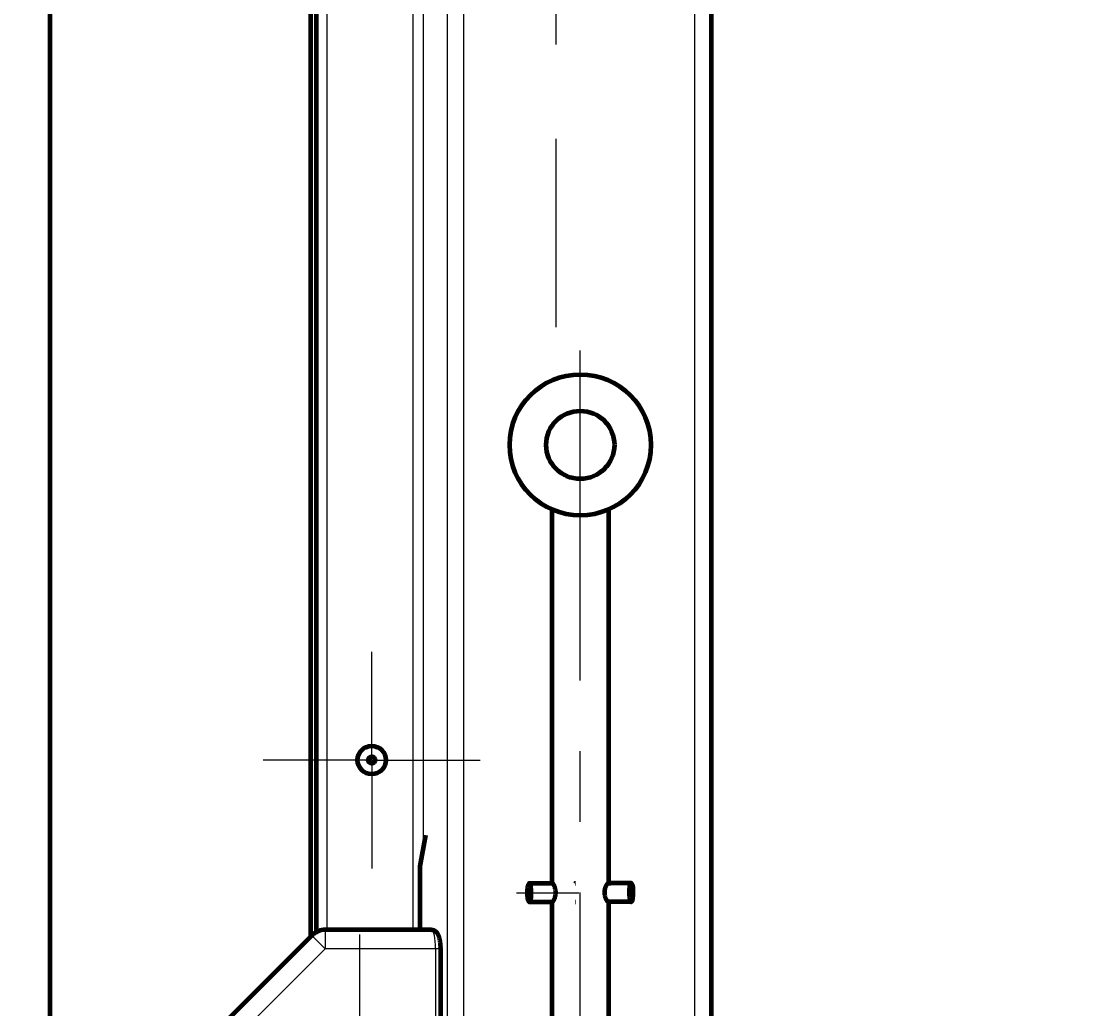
# Model space of a CAD drawing. Header units: millimetres. Extents: x 0 to 594, y 0 to 420.
# Drawn here: x 467.31 to 490.01, y 319.05 to 340 of the extents above; entities that cross this region are included whole.
import ezdxf

# ---------------------------------------------------------------- set-up
doc = ezdxf.new("R2010")
doc.units = ezdxf.units.MM
for name, pattern in [('K5LT_AXLED', [19.5, 15, -1.5, 1.5, -1.5]), ('K5LT_BASIC', [0]), ('K5LT_DASHED', [6, 4, -2]), ('K5LT_THIN', [0])]:
    doc.linetypes.add(name, pattern=pattern)
doc.layers.add('LAYER', color=7, linetype='Continuous')
doc.layers.add('Системный слой', color=7, linetype='Continuous')
doc.styles.add('KDIMTEXTSTYLE', font='GOST_AU.SHX', dxfattribs={"width": 0.96, "oblique": 15, "height": 5})
doc.dimstyles.new('KDIMSTYLE (0.10)', dxfattribs={"dimtxt": 5, "dimasz": 1, "dimexe": 2, "dimexo": 0, "dimgap": 1, "dimtad": 1, "dimlfac": 10, "dimtxsty": 'KDIMTEXTSTYLE', "dimsah": 1, "dimcen": 0, "dimdle": 1, "dimadec": 0, "dimazin": 0, "dimtfac": 0.667, "dimtmove": 0, "dimatfit": 3, "dimfxl": 1, "dimtvp": 1, "dimtolj": 1, "dimtzin": 0, "dimarcsym": 0})

# ---------------------------------------------------------------- blocks, each defined once
blk = doc.blocks.new('U7')
at = {"layer": 'Системный слой', "color": 7, "linetype": 'K5LT_THIN', "lineweight": 18}
blk.add_line((476.687, 343.515), (476.687, 314.323), dxfattribs=at)
blk = doc.blocks.new('U8')
at = {"layer": 'Системный слой', "color": 7, "linetype": 'K5LT_THIN', "lineweight": 18}
blk.add_line((476.344, 343.517), (476.344, 314.323), dxfattribs=at)
blk = doc.blocks.new('U108')
at = {"layer": 'Системный слой', "color": 5, "linetype": 'K5LT_BASIC', "lineweight": 60, "true_color": 0x0000ff}
blk.add_line((467.92, 315.05), (467.92, 343.55), dxfattribs=at)
blk = doc.blocks.new('U117')
at = {"layer": 'Системный слой', "color": 5, "linetype": 'K5LT_BASIC', "lineweight": 60, "true_color": 0x0000ff}
blk.add_line((473.56, 343.529), (473.56, 320.669), dxfattribs=at)
blk = doc.blocks.new('U118')
at = {"layer": 'Системный слой', "color": 5, "linetype": 'K5LT_BASIC', "lineweight": 60, "true_color": 0x0000ff}
blk.add_line((473.44, 343.529), (473.44, 320.57), dxfattribs=at)
blk = doc.blocks.new('U119')
at = {"layer": 'Системный слой', "color": 7, "linetype": 'K5LT_THIN', "lineweight": 18}
blk.add_line((475.609, 343.52), (475.609, 320.72), dxfattribs=at)
blk = doc.blocks.new('U120')
at = {"layer": 'Системный слой', "color": 7, "linetype": 'K5LT_THIN', "lineweight": 18}
blk.add_line((475.834, 343.519), (475.834, 322.444), dxfattribs=at)
blk = doc.blocks.new('U121')
at = {"layer": 'Системный слой', "color": 7, "linetype": 'K5LT_THIN', "lineweight": 18}
blk.add_line((473.79, 343.528), (473.79, 320.72), dxfattribs=at)
blk = doc.blocks.new('U159')
at = {"layer": 'Системный слой', "color": 7, "linetype": 'K5LT_THIN', "lineweight": 18}
blk.add_line((481.59, 343.494), (481.59, 314.323), dxfattribs=at)
blk = doc.blocks.new('U160')
at = {"layer": 'Системный слой', "color": 5, "linetype": 'K5LT_BASIC', "lineweight": 60, "true_color": 0x0000ff}
blk.add_line((481.94, 343.493), (481.94, 314.323), dxfattribs=at)
blk = doc.blocks.new('U202')
at = {"layer": 'Системный слой', "color": 30, "linetype": 'K5LT_AXLED', "lineweight": 18, "true_color": 0xff8000}
for q in [(474.487, 320.62), (471.687, 317.82), (474.487, 315.02), (477.287, 317.82)]:
    blk.add_line((474.487, 317.82), q, dxfattribs=at)
blk = doc.blocks.new('KDIMARROW_01')
at = {"layer": 'LAYER'}
blk.add_hatch(color=0, dxfattribs=at).paths.add_polyline_path([(0, 0), (-5, 0.658), (-4.5, 0), (-5, -0.658)])
at = {"layer": 'LAYER', "color": 0, "linetype": 'K5LT_THIN', "lineweight": 18}
for p, q in [((-4.5, 0), (-5, 0.658)), ((-5, 0.658), (0, 0)), ((0, 0), (-5, -0.658)), ((-5, -0.658), (-4.5, 0))]:
    blk.add_line(p, q, dxfattribs=at)
at = {"layer": 'Системный слой', "color": 0, "linetype": 'K5LT_THIN', "lineweight": 18}
blk.add_line((0, 0), (-1, 0), dxfattribs=at)
blk = doc.blocks.new('U280')
at = {"layer": 'Системный слой', "color": 30, "linetype": 'K5LT_AXLED', "lineweight": 18, "true_color": 0xff8000}
for q in [(474.74, 326.623), (472.44, 324.323), (474.74, 322.023), (477.04, 324.323)]:
    blk.add_line((474.74, 324.323), q, dxfattribs=at)
blk = doc.blocks.new('U279')
at = {"layer": 'Системный слой', "color": 5, "linetype": 'K5LT_BASIC', "lineweight": 60, "true_color": 0x0000ff}
for radius in [0.3, 0.075]:
    blk.add_circle((474.74, 324.323), radius, dxfattribs=at)
at = {"layer": 'Системный слой'}
blk.add_blockref('U280', (0, 0), dxfattribs=at)
blk = doc.blocks.new('U332')
at = {"layer": 'Системный слой', "color": 30, "linetype": 'K5LT_AXLED', "lineweight": 18, "true_color": 0xff8000}
for p, q in [((479.165, 306.511), (479.165, 333.011)), ((479.137, 321.495), (477.814, 321.495))]:
    blk.add_line(p, q, dxfattribs=at)
at = {"layer": 'Системный слой', "color": 5, "linetype": 'K5LT_BASIC', "lineweight": 60, "true_color": 0x0000ff}
for p, q in [((478.565, 329.64), (478.565, 321.711)), ((479.765, 329.64), (479.765, 321.662)), ((478.083, 321.711), (478.57, 321.711)), ((479.057, 321.711), (479.063, 321.711)), ((480.247, 321.711), (479.759, 321.711)), ((479.765, 321.361), (479.765, 317.398)), ((478.083, 321.311), (478.57, 321.311)), ((478.565, 321.311), (478.565, 317.398)), ((479.057, 321.311), (479.063, 321.311)), ((480.247, 321.311), (479.759, 321.311))]:
    blk.add_line(p, q, dxfattribs=at)
for radius in [1.497, 0.723]:
    blk.add_circle((479.165, 331.011), radius, dxfattribs=at)
for centre, major_axis, start_param, end_param in [((478.083, 321.511), (0, -0.2), 1.422999, 4.564591), ((480.247, 321.511), (0, 0.2), 4.860187, 8.001779), ((478.083, 321.511), (0, 0.2), 1.422999, 4.564591), ((480.247, 321.511), (0, -0.2), 4.860187, 8.001779)]:
    blk.add_ellipse(centre, major_axis=major_axis, ratio=0.221044, start_param=start_param, end_param=end_param, dxfattribs=at)
for points in [[(478.567, 321.311), (478.569, 321.311), (478.572, 321.312), (478.579, 321.316), (478.586, 321.323), (478.595, 321.334), (478.603, 321.347), (478.612, 321.363), (478.62, 321.381), (478.627, 321.402), (478.634, 321.424), (478.639, 321.447), (478.643, 321.471), (478.645, 321.495), (478.645, 321.519), (478.644, 321.543), (478.641, 321.567), (478.636, 321.59), (478.63, 321.612), (478.623, 321.633), (478.615, 321.653), (478.607, 321.67), (478.598, 321.684), (478.59, 321.696), (478.582, 321.704), (478.575, 321.71), (478.57, 321.712), (478.567, 321.712), (478.567, 321.712)], [(479.763, 321.311), (479.761, 321.311), (479.757, 321.312), (479.75, 321.316), (479.743, 321.323), (479.735, 321.334), (479.726, 321.347), (479.718, 321.363), (479.71, 321.381), (479.702, 321.402), (479.695, 321.424), (479.69, 321.447), (479.687, 321.471), (479.685, 321.495), (479.685, 321.519), (479.686, 321.543), (479.689, 321.567), (479.693, 321.59), (479.699, 321.612), (479.706, 321.633), (479.714, 321.653), (479.723, 321.67), (479.731, 321.684), (479.74, 321.696), (479.748, 321.704), (479.755, 321.71), (479.76, 321.712), (479.762, 321.712), (479.763, 321.712)]]:
    blk.add_open_spline(points, degree=3, knots=[0, 0, 0, 0, 1.095691, 2.199199, 3.325884, 4.462571, 5.618444, 6.798871, 7.995755, 9.1721, 10.391375, 11.515933, 12.663451, 13.75963, 14.852034, 15.952288, 17.054382, 18.170805, 19.318402, 20.492138, 21.69293, 22.874473, 24.051806, 25.233294, 26.360423, 27.487488, 28.602099, 29, 29, 29, 29], dxfattribs=at)
for points in [[(479.059, 321.712), (479.058, 321.712), (479.057, 321.712), (479.057, 321.711)], [(479.057, 321.311), (479.057, 321.311), (479.058, 321.311), (479.059, 321.311)]]:
    blk.add_open_spline(points, degree=3, dxfattribs=at)
blk = doc.blocks.new('U327')
at = {"layer": 'Системный слой'}
blk.add_blockref('U332', (0, 0), dxfattribs=at)
blk = doc.blocks.new('U432')
at = {"layer": 'Системный слой', "color": 7, "linetype": 'K5LT_DASHED', "lineweight": 18}
blk.add_line((478.644, 343.507), (478.644, 332.414), dxfattribs=at)
blk = doc.blocks.new('U396')
at = {"layer": 'Системный слой'}
blk.add_blockref('U432', (0, 0), dxfattribs=at)

msp = doc.modelspace()

# ---------------------------------------------------------------- linework, layer by layer
at = {"layer": 'Системный слой', "color": 5, "linetype": 'K5LT_BASIC', "lineweight": 60, "true_color": 0x0000ff}
for p, q in [((475.76897, 322.07291), (475.88489, 322.73031)), ((475.76897, 320.71991), (475.76897, 322.07291)), ((476.01181, 320.71991), (473.7554, 320.71991)), ((473.47255, 320.60275), (467.30687, 314.43706)), ((476.1963, 320.31991), (476.1963, 311.81332))]:
    msp.add_line(p, q, dxfattribs=at)
at = {"layer": 'Системный слой', "color": 7, "linetype": 'K5LT_THIN', "lineweight": 18}
for p, q in [((473.7554, 320.71991), (473.7554, 320.31991)), ((473.7554, 320.31991), (473.47255, 320.60275)), ((473.7554, 320.31991), (467.58971, 314.15422)), ((476.0963, 320.31991), (473.7554, 320.31991)), ((476.0963, 320.31991), (476.0963, 311.81332)), ((476.1963, 320.31991), (476.0963, 320.31991))]:
    msp.add_line(p, q, dxfattribs=at)
at = {"layer": 'Системный слой', "color": 5, "linetype": 'K5LT_BASIC', "lineweight": 60, "true_color": 0x0000ff}
msp.add_arc((473.7554, 320.31991), 0.4, 90, 135, dxfattribs=at)
at = {"layer": 'Системный слой', "color": 7, "linetype": 'K5LT_THIN', "lineweight": 18}
msp.add_ellipse((476.01181, 320.31991), major_axis=(0, -0.4), ratio=0.21121679, start_param=1.57079633, end_param=3.14159265, dxfattribs=at)
at = {"layer": 'Системный слой', "color": 5, "linetype": 'K5LT_BASIC', "lineweight": 60, "true_color": 0x0000ff}
msp.add_open_spline([(476.01181, 320.71991), (476.01603, 320.71991), (476.02025, 320.71969), (476.02882, 320.71881), (476.03316, 320.71813), (476.04193, 320.71628), (476.04634, 320.7151), (476.05519, 320.7122), (476.05961, 320.71047), (476.06841, 320.70648), (476.07277, 320.70418), (476.08139, 320.69905), (476.08563, 320.69618), (476.09395, 320.6899), (476.09801, 320.68645), (476.10469, 320.68019), (476.10741, 320.67743), (476.11396, 320.67032), (476.11764, 320.66588), (476.12452, 320.65678), (476.12773, 320.65211), (476.13353, 320.64293), (476.13615, 320.63844), (476.14071, 320.63003), (476.14269, 320.62615), (476.14573, 320.61983), (476.14684, 320.61744), (476.1501, 320.61018), (476.15217, 320.60524), (476.15582, 320.59595), (476.15742, 320.59164), (476.16169, 320.57949), (476.16424, 320.57148), (476.16914, 320.55463), (476.17147, 320.54576), (476.17589, 320.52718), (476.17797, 320.51745), (476.18186, 320.49714), (476.18366, 320.48655), (476.18695, 320.46458), (476.18844, 320.45318), (476.19106, 320.42966), (476.1922, 320.41752), (476.19408, 320.39263), (476.19482, 320.37985), (476.19598, 320.35139), (476.1963, 320.33565), (476.1963, 320.31991)], degree=3, knots=[0, 0, 0, 0, 1.28547769, 1.28547769, 2.62834589, 2.62834589, 4.0368438, 4.0368438, 5.52049165, 5.52049165, 7.09147221, 7.09147221, 8.76506371, 8.76506371, 10.55946956, 10.55946956, 11.89947982, 11.89947982, 13.94032628, 13.94032628, 15.98117274, 15.98117274, 17.86286613, 17.86286613, 19.42666334, 19.42666334, 20.36346471, 20.36346471, 22.23706746, 22.23706746, 23.80734287, 23.80734287, 26.5759647, 26.5759647, 29.44720487, 29.44720487, 32.40925536, 32.40925536, 35.45408735, 35.45408735, 38.5749462, 38.5749462, 41.76970048, 41.76970048, 45.03941944, 45.03941944, 49, 49, 49, 49], dxfattribs=at)

# ---------------------------------------------------------------- block references
at = {"layer": 'Системный слой'}
for name in ['U396', 'U8', 'U7', 'U108', 'U159', 'U160', 'U118', 'U117', 'U121', 'U119', 'U120', 'U327', 'U279', 'U202']:
    msp.add_blockref(name, (0, 0), dxfattribs=at)

# ---------------------------------------------------------------- dimensions: what is measured, and where the dimension line sits
at = {"layer": 'Системный слой', "color": 7}
msp.add_linear_dim(base=(579.88355, 394.31988), p1=(494.18528, 285.89791), p2=(484.01471, 394.31988), angle=90, text='\\H5.0;\\W0.965;\\Q15;\\H5.0;\\W0.965;\\Q15;\\Q15;H\\X\\H5.0;\\W0.965;\\Q15;\\Q15;max 2200', dimstyle='KDIMSTYLE (0.10)', override={"dimexo": 0, "dimblk1": 'KDIMARROW_01', "dimblk2": 'KDIMARROW_01', "dimse1": 0, "dimse2": 0, "dimclrt": 7, "dimtolj": 1}, dxfattribs=at).render()

doc.saveas('drawing.dxf')
